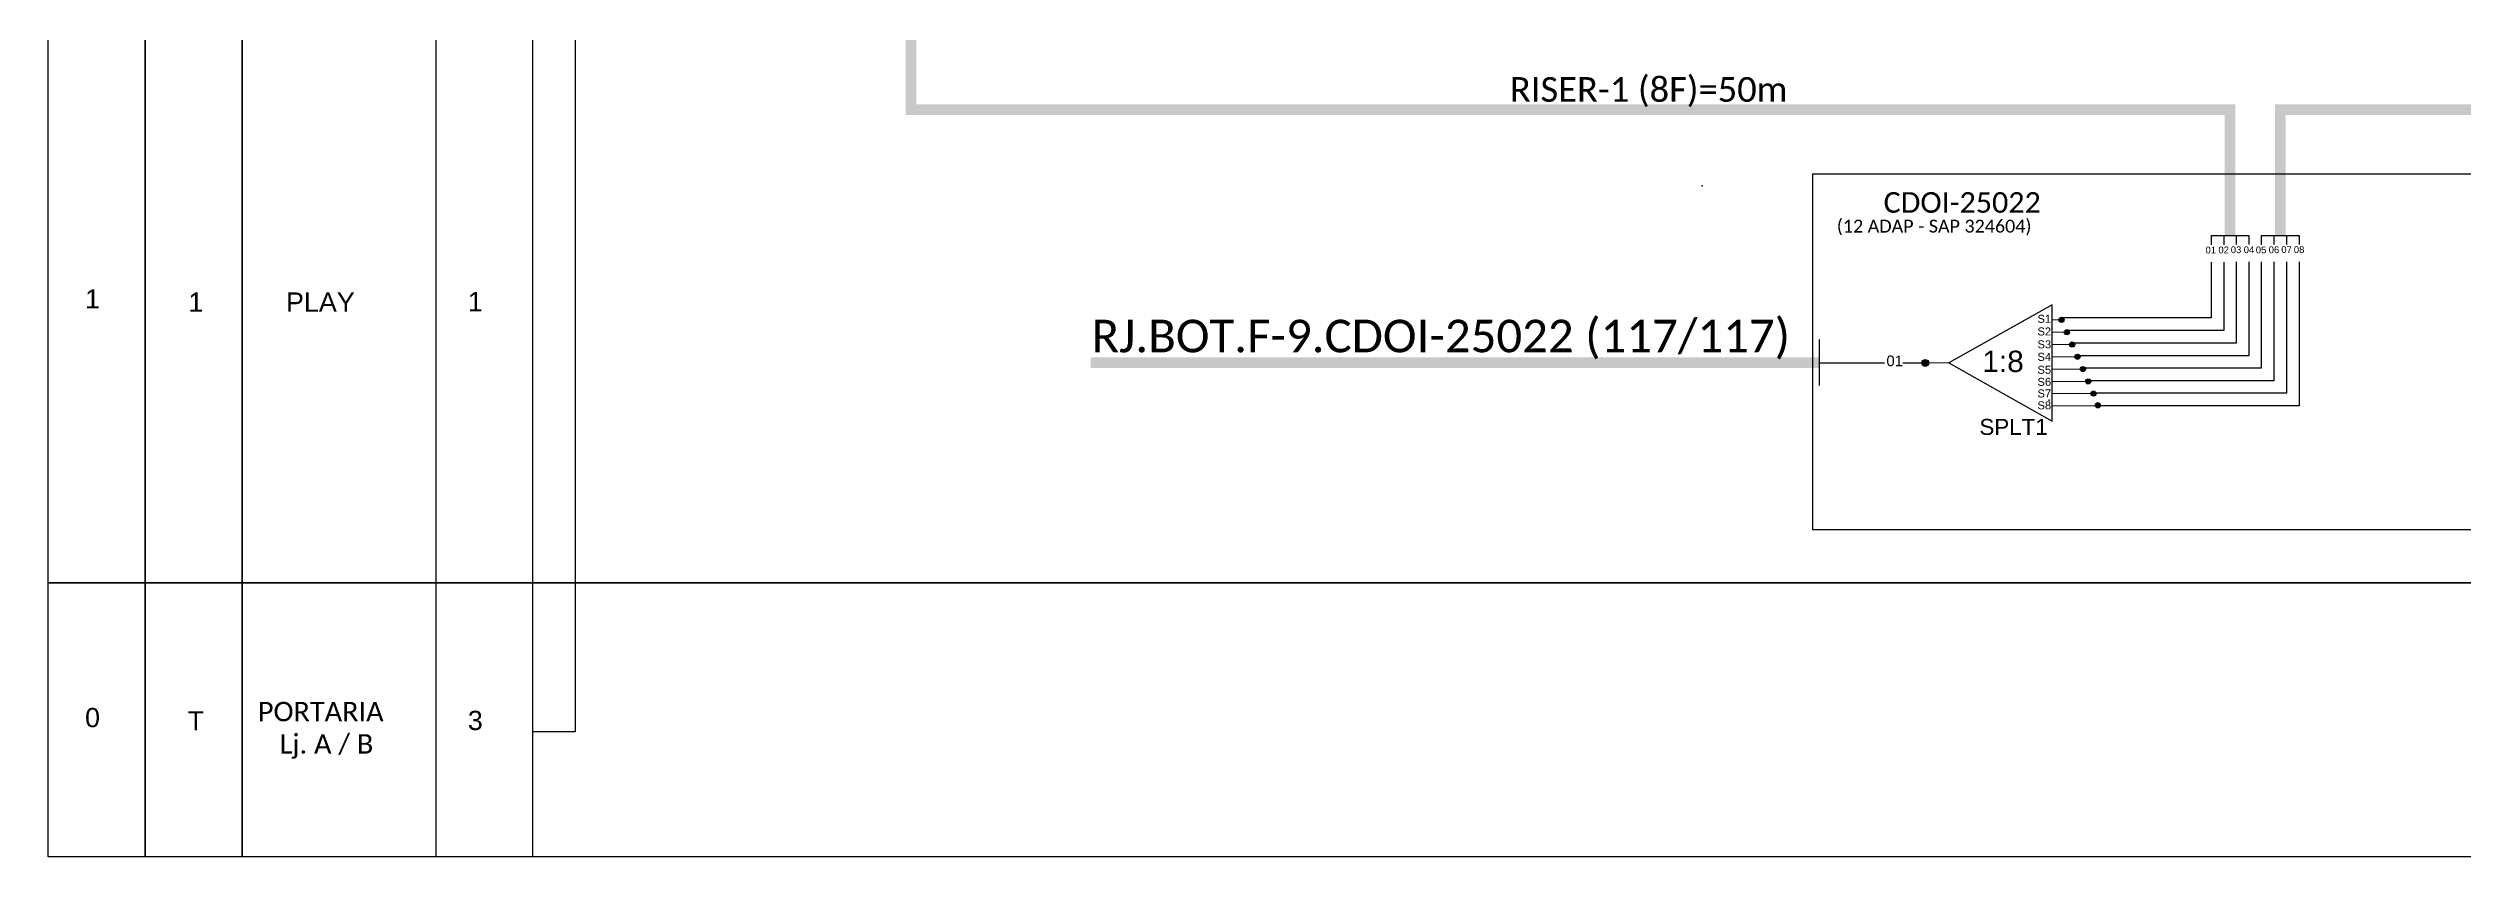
# Model space of a CAD drawing. Header units: metres. Extents: x 0 to 843, y -1 to 595.
# Drawn here: x 506.2 to 670.4, y 341.9 to 396.9 of the extents above; entities that cross this region are included whole.
import ezdxf
from ezdxf.enums import TextEntityAlignment as Align

# ---------------------------------------------------------------- set-up
doc = ezdxf.new("R2010")
doc.units = ezdxf.units.M
doc.styles.add('ARIAL', font='arial.ttf')
doc.styles.add('WMF-Calibri0', font='calibri.ttf')

# ---------------------------------------------------------------- blocks, each defined once
blk = doc.blocks.new('SPLITTER_')
blk.add_point((0, 0))
at = {"style": 'ARIAL', "flags": 4}
blk.add_attdef('SPLT', (0, -3.26), '', height=1.5, dxfattribs=at)
blk = doc.blocks.new('A$C415C251F')
at = {"color": 3}
blk.add_point((0, 0), dxfattribs=at)
blk = doc.blocks.new('LEG_CDOIA8_C-SPLT_ESQ')
at = {"color": 3, "extrusion": (0, 0, -1), "xscale": -1, "zscale": -1}
blk.add_blockref('A$C415C251F', (0, 0), dxfattribs=at)
at = {"color": 1, "style": 'WMF-Calibri0', "flags": 4}
blk.add_attdef('CDO', (21.44, -2.61), '', height=2, dxfattribs=at)
blk.add_attdef('MODELO', text='', height=1.5, dxfattribs=at).set_placement((22.54, -4.54), align=Align.CENTER)
at = {"style": 'ARIAL', "flags": 4}
blk.add_attdef('SPLITAGEM', text='', height=1.5, dxfattribs=at).set_placement((18.61, -12.59), align=Align.CENTER)

msp = doc.modelspace()

# ---------------------------------------------------------------- hatches: boundary and pattern name
h = msp.add_hatch(color=3)
h.dxf.hatch_style = 1
edge = h.paths.add_edge_path()
edge.add_arc((643.12, 378.44), 0.176, 0, 360)
h = msp.add_hatch(color=3)
h.dxf.hatch_style = 1
edge = h.paths.add_edge_path()
edge.add_arc((643.49, 377.6), 0.176, 0, 360)
h = msp.add_hatch(color=3)
h.dxf.hatch_style = 1
edge = h.paths.add_edge_path()
edge.add_arc((643.85, 376.76), 0.176, 0, 360)
h = msp.add_hatch(color=3)
h.dxf.hatch_style = 1
edge = h.paths.add_edge_path()
edge.add_arc((633.86, 375.51), 0.233, 0, 360)
h = msp.add_hatch(color=3)
h.dxf.hatch_style = 1
edge = h.paths.add_edge_path()
edge.add_arc((633.86, 375.51), 0.186, 0, 360)
h = msp.add_hatch(color=3)
h.dxf.hatch_style = 1
edge = h.paths.add_edge_path()
edge.add_arc((644.21, 375.93), 0.176, 0, 360)
h = msp.add_hatch(color=3)
h.dxf.hatch_style = 1
edge = h.paths.add_edge_path()
edge.add_arc((644.58, 375.09), 0.176, 0, 360)
h = msp.add_hatch(color=3)
h.dxf.hatch_style = 1
edge = h.paths.add_edge_path()
edge.add_arc((644.94, 374.25), 0.176, 0, 360)
h = msp.add_hatch(color=3)
h.dxf.hatch_style = 1
edge = h.paths.add_edge_path()
edge.add_arc((645.3, 373.42), 0.176, 0, 360)
h = msp.add_hatch(color=3)
h.dxf.hatch_style = 1
edge = h.paths.add_edge_path()
edge.add_arc((645.6, 372.62), 0.176, 0, 360)

# ---------------------------------------------------------------- linework, layer by layer
for p, q in [((532.52, 547.01), (532.52, 360.55)), ((539.11, 547.01), (539.11, 360.55)), ((532.52, 528.36), (532.52, 341.9)), ((539.11, 523.33), (539.11, 341.9)), ((512.75, 360.55), (512.75, 397.84)), ((519.34, 360.55), (519.34, 397.84)), ((519.34, 397.84), (519.34, 360.55)), ((519.34, 360.55), (512.75, 360.55)), ((512.75, 360.55), (519.34, 360.55)), ((512.75, 341.9), (512.75, 360.55)), ((735.18, 360.55), (519.34, 360.55)), ((519.34, 360.55), (735.18, 360.55)), ((519.34, 341.9), (519.34, 360.55)), ((519.34, 360.55), (519.34, 341.9)), ((519.34, 341.9), (512.75, 341.9)), ((735.18, 341.9), (519.34, 341.9))]:
    msp.add_line(p, q)
at = {"color": 3}
for p, q in [((626.63, 375.51), (631.08, 375.51)), ((632.34, 375.51), (634.04, 375.51))]:
    msp.add_line(p, q, dxfattribs=at)
at = {"color": 5, "const_width": 0.726}
msp.add_lwpolyline([(564.67, 534.08), (564.86, 392.74), (654.58, 392.74), (654.58, 384.19)], dxfattribs=at)
at = {"color": 6, "const_width": 0.726}
msp.add_lwpolyline([(658.01, 384.19), (658.01, 392.74), (708.43, 392.74), (708.43, 414.87)], dxfattribs=at)
at = {"color": 3}
msp.add_lwpolyline([(542.01, 401.32), (542.01, 350.39), (539.11, 350.39)], dxfattribs=at)
for points in [[(506.16, 397.84), (512.75, 397.84), (512.75, 360.55), (506.16, 360.55)], [(506.16, 360.55), (512.75, 360.55), (512.75, 341.9), (506.16, 341.9)]]:
    msp.add_lwpolyline(points, close=True)
at = {"color": 1}
msp.add_lwpolyline([(626.2, 388.37), (674.37, 388.37), (674.37, 364.16), (626.2, 364.16)], close=True, dxfattribs=at)
at = {"color": 5}
for points in [[(653.3, 384.19), (653.3, 383.54)], [(653.3, 384.19), (655.87, 384.19)], [(654.16, 384.19), (654.16, 383.55)], [(655.01, 384.19), (655.01, 383.56)], [(655.87, 384.19), (655.87, 383.56)], [(653.3, 382.37), (653.3, 378.57), (643.23, 378.57)], [(654.16, 382.37), (654.16, 377.72), (643.62, 377.72)], [(655.01, 382.39), (655.01, 376.86), (644, 376.86)], [(655.87, 382.39), (655.87, 376), (644.37, 376)]]:
    msp.add_lwpolyline(points, dxfattribs=at)
at = {"color": 6}
for points in [[(656.72, 384.19), (656.72, 383.55)], [(656.72, 384.19), (659.29, 384.19)], [(657.58, 384.19), (657.58, 383.56)], [(658.44, 384.19), (658.44, 383.57)], [(659.29, 384.19), (659.29, 383.57)], [(656.72, 382.38), (656.72, 375.15), (644.74, 375.15)], [(657.58, 382.39), (657.58, 374.29), (645.11, 374.29)], [(659.29, 382.4), (659.29, 372.58), (645.43, 372.58)], [(658.44, 382.4), (658.44, 373.44), (645.48, 373.44)]]:
    msp.add_lwpolyline(points, dxfattribs=at)
at = {"color": 1}
for points in [[(642.49, 379.46), (635.47, 375.51), (642.49, 371.55), (642.49, 379.46)], [(626.63, 377.1), (626.63, 373.97)]]:
    msp.add_lwpolyline(points, dxfattribs=at)
at = {"color": 7, "lineweight": 0}
for points in [[(643.12, 378.44), (642.49, 378.44)], [(642.49, 377.6), (643.49, 377.6)], [(642.49, 376.76), (643.85, 376.76)], [(642.49, 375.93), (644.21, 375.93)], [(642.49, 375.09), (644.58, 375.09)], [(642.49, 374.25), (644.76, 374.25)], [(642.49, 373.42), (645.3, 373.42)], [(642.49, 372.58), (645.66, 372.58)]]:
    msp.add_lwpolyline(points, dxfattribs=at)
at = {"color": 1, "const_width": 0.726}
msp.add_lwpolyline([(626.63, 375.53), (577.08, 375.53)], dxfattribs=at)
at = {"color": 1, "lineweight": 0}
msp.add_lwpolyline([(635.47, 375.51), (633.86, 375.51)], dxfattribs=at)
at = {"color": 3}
for centre, radius in [((643.12, 378.44), 0.176), ((643.49, 377.6), 0.176), ((643.85, 376.76), 0.176), ((633.86, 375.51), 0.233), ((633.86, 375.51), 0.186), ((644.21, 375.93), 0.176), ((644.58, 375.09), 0.176), ((644.94, 374.25), 0.176), ((645.3, 373.42), 0.176), ((645.6, 372.62), 0.176)]:
    msp.add_circle(centre, radius, dxfattribs=at)

# ---------------------------------------------------------------- block references
at = {"color": 1}
ref = msp.add_blockref('LEG_CDOIA8_C-SPLT_ESQ', (618.68, 387.56), dxfattribs=dict(at, xscale=0.6998400000001591, yscale=0.6998400000001591, zscale=0.6998400000001591))
ref.add_attrib('CDO', 'CDOI-25022', (631.02, 385.73), dxfattribs={"color": 1, "height": 1.4, "style": 'WMF-Calibri0'})
ref.add_attrib('MODELO', '(12 ADAP - SAP 324604)', dxfattribs={"color": 1, "height": 0.8748, "style": 'WMF-Calibri0'}).set_placement((634.46, 384.38), align=Align.CENTER)
ref = msp.add_blockref('SPLITTER_', (642.28, 372.98), dxfattribs=dict(xscale=-0.7257600000001649, yscale=0.7257600000001649, zscale=0.72576))
ref.add_attrib('SPLT', 'SPLT1', (637.54, 370.61), dxfattribs={"height": 1.089, "style": 'ARIAL'})

# ---------------------------------------------------------------- texts
at = {"color": 5, "style": 'WMF-Calibri0'}
msp.add_text('RISER-1 (8F)=50m', height=1.6807, dxfattribs=at).set_placement((605.6, 393.28))
at = {"style": 'ARIAL'}
for s, height, p in [('01', 0.462, (653.28, 383.19)), ('02', 0.462, (654.16, 383.2)), ('03', 0.462, (655, 383.21)), ('04', 0.462, (655.88, 383.21)), ('05', 0.462, (656.7, 383.2)), ('06', 0.462, (657.58, 383.21)), ('07', 0.462, (658.44, 383.22)), ('08', 0.462, (659.29, 383.22)), ('01', 0.726, (631.78, 375.65))]:
    msp.add_text(s, height=height, dxfattribs=at).set_placement(p, align=Align.MIDDLE_CENTER)
at = {"color": 1, "style": 'WMF-Calibri0'}
msp.add_text('RJ.BOT.F-9.CDOI-25022 (117/117)', height=2.2178, dxfattribs=at).set_placement((600.9, 377.34, 4.62), align=Align.MIDDLE_CENTER)
at = {"color": 1, "style": 'ARIAL'}
for s, height, p in [('S1', 0.544, (641.49, 378.24)), ('S2', 0.544, (641.49, 377.38)), ('1:8', 1.452, (637.74, 374.89)), ('S3', 0.544, (641.49, 376.5)), ('S4', 0.544, (641.49, 375.65)), ('S5', 0.544, (641.49, 374.77)), ('S6', 0.544, (641.49, 373.95)), ('S7', 0.544, (641.49, 373.16)), ('S8', 0.544, (641.49, 372.35))]:
    msp.add_text(s, height=height, dxfattribs=at).set_placement(p)
at = {"style": 'WMF-Calibri0'}
for s, p in [('PORTARIA', (520.42, 351.12)), ('Lj. A / B', (521.9, 348.92))]:
    msp.add_text(s, height=1.319, dxfattribs=at).set_placement(p)
at = {"style": 'ARIAL', "flags": 12}
for tag, p in [('1', (509.17, 379.87)), ('1', (516.2, 379.65)), ('PLAY', (524.67, 379.65)), ('1', (535.21, 379.68)), ('0', (509.17, 351.37)), ('T', (516.2, 351.15)), ('3', (535.21, 351.18))]:
    msp.add_attdef(tag, text='XX', height=1.31, dxfattribs=at).set_placement(p, align=Align.MIDDLE_CENTER)

doc.saveas('drawing.dxf')
